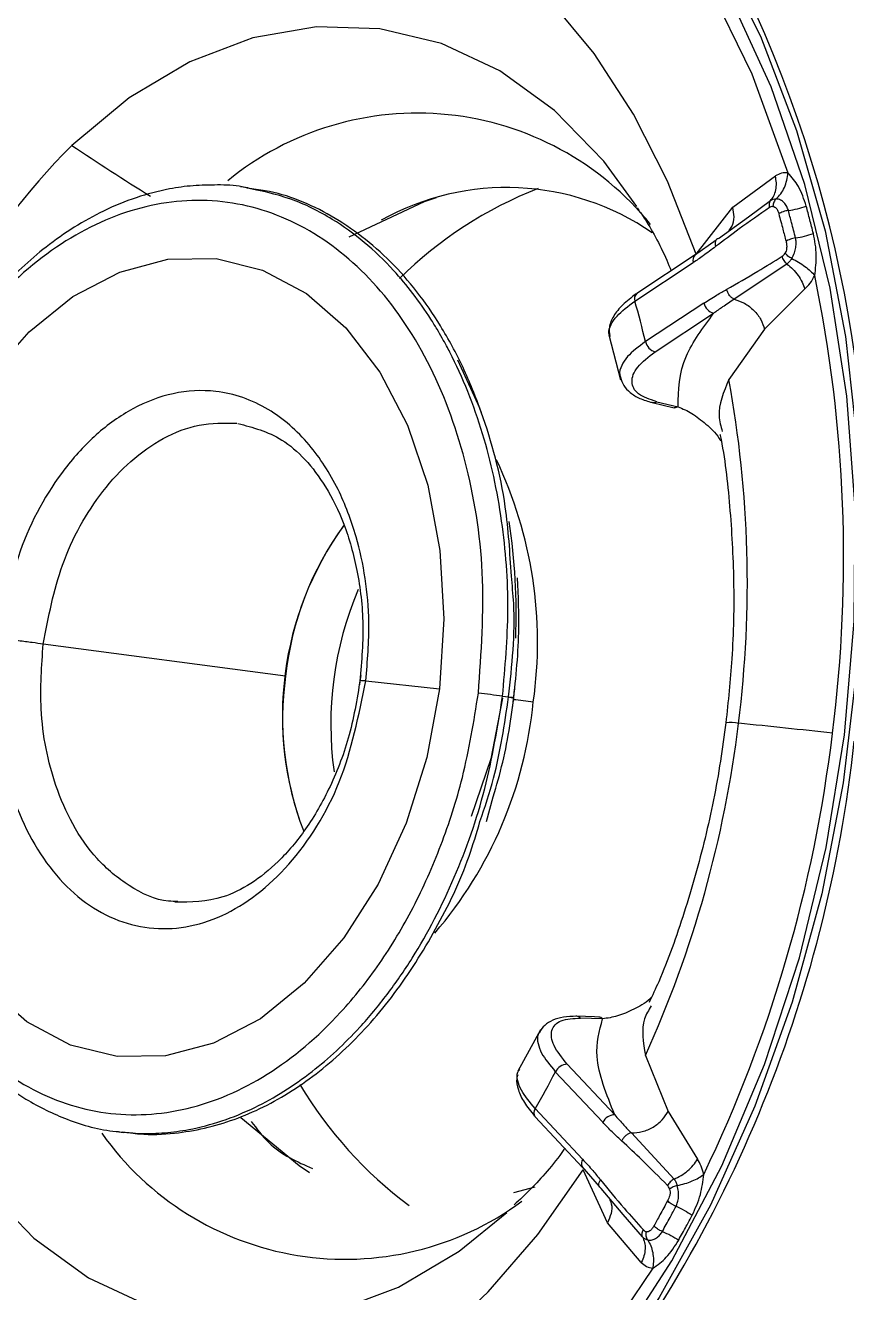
# Model space of a CAD drawing. Extents: x 525 to 613, y 487 to 635.
# Drawn here: x 596.939 to 597.876, y 562.766 to 564.213 of the extents above; entities that cross this region are included whole.
import ezdxf

# ---------------------------------------------------------------- set-up
doc = ezdxf.new("R2010")
doc.units = 0
doc.header["$MEASUREMENT"] = 0
doc.layers.add('1', color=4, linetype='Continuous')
doc.layers.add('STD TEST', color=3, linetype='Continuous')

# ---------------------------------------------------------------- blocks, each defined once
blk = doc.blocks.new('2023 VANGUARD')
at = {"layer": '1', "color": 3, "linetype": 'Continuous', "lineweight": 25}
for p, q in [((28.7865, -28.6863), (28.8351, -28.6505)), ((28.2333, -28.6639), (28.2244, -28.6628)), ((28.8042, -28.6971), (28.8294, -28.6787)), ((28.7446, -28.7397), (28.7865, -28.6863)), ((28.7701, -28.722), (28.8042, -28.6971)), ((28.7673, -28.7237), (28.7427, -28.7412)), ((28.7435, -28.7406), (28.6768, -28.7846)), ((28.6747, -28.7933), (28.7414, -28.7494)), ((28.8483, -28.7511), (28.7881, -28.7913)), ((28.8687, -28.7794), (28.8228, -28.8254)), ((28.7535, -28.7956), (28.6868, -28.8395)), ((28.6978, -28.8512), (28.7646, -28.8073)), ((28.8228, -28.8254), (28.7819, -28.8829)), ((28.645, -28.8317), (28.6584, -28.8834)), ((28.6943, -28.9091), (28.7194, -28.915)), ((28.695, -28.9093), (28.6943, -28.9091)), ((28.6996, -28.9082), (28.7241, -28.9139)), ((28.2761, -29.2213), (27.9994, -29.1848)), ((28.3677, -29.2267), (28.4517, -29.2358)), ((28.5237, -29.2443), (28.5305, -29.2452)), ((28.5053, -29.3874), (28.513, -29.3593)), ((28.6285, -29.6103), (28.6081, -29.6096)), ((28.6086, -29.6097), (28.6081, -29.6096)), ((28.6338, -29.6105), (28.6285, -29.6103)), ((28.5668, -29.625), (28.5411, -29.6724)), ((28.6379, -29.6126), (28.6127, -29.6117)), ((28.6867, -29.6543), (28.7126, -29.7183)), ((28.6517, -29.7221), (28.5975, -29.6643)), ((28.5839, -29.6729), (28.6381, -29.7307)), ((28.5609, -29.7243), (28.615, -29.7821)), ((28.6151, -29.7729), (28.561, -29.7151)), ((28.7126, -29.7183), (28.7461, -29.7729)), ((28.0825, -29.7412), (28.0914, -29.7424)), ((28.6707, -29.7429), (28.7194, -29.7955)), ((28.6143, -29.7812), (28.6341, -29.8038)), ((28.6435, -29.8453), (28.6156, -29.7851)), ((28.5365, -29.811), (28.5609, -29.8042)), ((28.6615, -29.8358), (28.6363, -29.8062)), ((28.6834, -29.8616), (28.6615, -29.8358)), ((28.682, -29.8906), (28.6435, -29.8453))]:
    blk.add_line(p, q, dxfattribs=at)
at = {"layer": '1', "color": 3, "linetype": 'Continuous', "lineweight": 25, "flags": 128}
for points in [[(28.7682, -28.3913), (28.8179, -28.4908), (28.8592, -28.5986), (28.8918, -28.7133), (28.9151, -28.8337), (28.9289, -28.9584), (28.9331, -29.0858), (28.9276, -29.2146), (28.9125, -29.3431), (28.8879, -29.4698), (28.8542, -29.5934), (28.8117, -29.7123), (28.761, -29.8252), (28.7025, -29.9307), (28.6371, -30.0275), (28.5655, -30.1146), (28.4885, -30.191), (28.407, -30.2556), (28.322, -30.3079), (28.2345, -30.3471), (28.1455, -30.3728), (28.056, -30.3847), (27.9906, -30.3846)], [(27.9799, -30.3524), (28.0695, -30.3553), (28.1597, -30.3436), (28.2494, -30.3175), (28.3376, -30.2773), (28.423, -30.2236), (28.5046, -30.157), (28.5815, -30.0783), (28.6526, -29.9885), (28.717, -29.8888), (28.7739, -29.7804), (28.8226, -29.6646), (28.8626, -29.543), (28.8932, -29.4171), (28.9141, -29.2884), (28.9251, -29.1586), (28.926, -29.0292), (28.9168, -28.902), (28.8975, -28.7785), (28.8686, -28.6603), (28.8302, -28.5488), (28.783, -28.4455)], [(28.3034, -28.0643), (28.3921, -28.09), (28.4771, -28.1306), (28.5572, -28.1858), (28.6313, -28.2548), (28.6984, -28.3366), (28.7577, -28.4301), (28.8082, -28.534), (28.8494, -28.6469)], [(28.7446, -28.7397), (28.7121, -28.6566), (28.6732, -28.58), (28.6282, -28.5109), (28.5778, -28.4499), (28.5225, -28.398), (28.4629, -28.3557), (28.3999, -28.3234), (28.334, -28.3017)], [(28.677, -28.6854), (28.6392, -28.6338), (28.5829, -28.5758), (28.5207, -28.5306), (28.4538, -28.4993), (28.3836, -28.4824), (28.3114, -28.4802), (28.2387, -28.4929), (28.1669, -28.5201), (28.0975, -28.5612), (28.0319, -28.6156)], [(28.4477, -28.6753), (28.4342, -28.6802), (28.3483, -28.7202)], [(27.8287, -29.1647), (27.8433, -29.0861), (27.8668, -29.0111), (27.8986, -28.9417), (27.9378, -28.8803), (27.9832, -28.8285), (28.0333, -28.7881), (28.0867, -28.7602), (28.1416, -28.7456), (28.1966, -28.7449), (28.2498, -28.758), (28.2997, -28.7845), (28.3448, -28.8237), (28.3836, -28.8743), (28.4151, -28.9348), (28.4382, -29.0034), (28.4522, -29.0779), (28.4568, -29.1562), (28.4517, -29.2358)], [(28.4996, -28.9209), (28.4976, -28.9157), (28.4728, -28.8609)], [(28.6943, -28.9091), (28.6939, -28.909), (28.6936, -28.9089)], [(27.7799, -29.1616), (27.7721, -29.2663), (27.7746, -29.37), (27.7874, -29.4708), (27.8101, -29.5665), (27.8423, -29.6553), (27.8834, -29.7353), (27.9326, -29.805), (27.9888, -29.863), (28.051, -29.9081), (28.1179, -29.9395), (28.1881, -29.9564), (28.2603, -29.9585), (28.333, -29.9459), (28.4048, -29.9187), (28.4742, -29.8776), (28.5285, -29.8338)], [(28.4517, -29.2358), (28.4372, -29.3144), (28.4137, -29.3894), (28.3818, -29.4587), (28.3426, -29.5202), (28.2973, -29.5719), (28.2472, -29.6124), (28.1938, -29.6403), (28.1388, -29.6549), (28.0839, -29.6556), (28.0306, -29.6425), (27.9807, -29.616), (27.9357, -29.5768), (27.8968, -29.5262), (27.8654, -29.4657), (27.8423, -29.3971), (27.8282, -29.3225), (27.8237, -29.2443), (27.8287, -29.1647)], [(28.5236, -29.2464), (28.5102, -29.316), (28.4879, -29.3817)], [(28.6081, -29.6096), (28.6074, -29.6096), (28.6073, -29.6096)], [(28.225, -29.7253), (28.2916, -29.7799), (28.3033, -29.788)], [(28.6144, -29.7813), (28.6145, -29.7814), (28.615, -29.7821)], [(28.1098, -30.1184), (28.1791, -30.1121), (28.2483, -30.095), (28.3165, -30.0673), (28.3829, -30.0293), (28.4468, -29.9814), (28.5073, -29.9243), (28.5638, -29.8586), (28.6156, -29.7851)], [(28.6951, -29.8973), (28.6276, -29.9978), (28.5531, -30.0874), (28.4728, -30.165), (28.3876, -30.2293), (28.2988, -30.2797), (28.2075, -30.3153), (28.115, -30.3357), (28.0225, -30.3406)]]:
    blk.add_lwpolyline(points, dxfattribs=at)
at = {"layer": '1', "color": 3, "linetype": 'Continuous', "lineweight": 25}
for centre, radius, start, end in [((27.4865, -29.0611), 1.454, 355.648, 28.3329), ((28.4265, -28.9211), 0.3423, 38.9754, 129.2441), ((28.6382, -29.2161), 0.8534, 135.2757, 164.8955), ((29.6962, -26.1341), 2.9879, 236.1509, 238.1997), ((28.5285, -28.9566), 0.2929, 55.4742, 119.2743), ((28.7322, -29.0964), 0.463, 111.2622, 134.7566), ((28.7486, -28.7464), 0.00773, 131.4569, 202.3657), ((27.3268, -29.0862), 1.5862, 352.7384, 11.7133), ((28.6819, -28.7904), 0.00773, 131.4571, 202.3657), ((27.681, -29.0771), 1.0334, 13.2883, 15.9363), ((28.769, -28.792), 0.0159, 193.0102, 253.8443), ((28.7023, -28.836), 0.0159, 193.0101, 253.8441), ((27.526, -29.1148), 1.2771, 352.7788, 10.4614), ((28.6957, -28.902), 0.00728, 264.1857, 301.606), ((28.0788, -29.1825), 0.4848, 351.9056, 25.4064), ((27.812, -29.1519), 0.7272, 357.938, 8.4694), ((28.6442, -29.2665), 0.3718, 144.4475, 200.6731), ((28.6281, -29.2585), 0.354, 143.8164, 173.9663), ((28.7202, -29.2765), 0.3926, 156.9356, 187.9005), ((28.6239, -29.2706), 0.3513, 171.9426, 201.1847), ((28.283, -31.0796), 1.851, 82.529, 83.3913), ((29.6796, -20.0678), 9.2511, 262.89784, 263.04089), ((28.0864, -29.2055), 0.4745, 319.3376, 354.5287), ((27.5149, -29.1213), 1.2873, 335.5385, 353.127), ((28.7829, -29.3307), 0.0563, 79.6877, 94.4353), ((28.285, -34.5586), 5.3077, 83.3426, 84.5076), ((27.3119, -29.0963), 1.5997, 334.2968, 353.1639), ((27.4033, -29.1326), 1.5305, 320.8763, 353.8786), ((28.6077, -29.6168), 0.00717, 44.8981, 82.7241), ((28.5979, -29.68), 0.0156, 91.3946, 153.2787), ((27.648, -29.1912), 1.0527, 330.1487, 332.7644), ((28.7007, -29.4442), 0.4753, 210.788, 233.3636), ((28.5674, -29.7198), 0.0079, 143.8839, 215.0433), ((28.652, -29.7377), 0.0156, 91.3936, 153.2788), ((28.3441, -29.5465), 0.3405, 215.298, 306.3227), ((28.6222, -29.7777), 0.00854, 145.6918, 204.6861)]:
    blk.add_arc(centre, radius, start, end, dxfattribs=at)
for points, knots in [([(29.2651, -25.034), (29.2634, -25.0344), (29.2601, -25.035), (29.2535, -25.0364), (29.2419, -25.0387), (29.2187, -25.0435), (29.1723, -25.0536), (29.0797, -25.0755), (28.9475, -25.112), (28.7895, -25.1646), (28.6323, -25.2265), (28.4761, -25.2984), (28.3215, -25.381), (28.1691, -25.475), (28.0197, -25.581), (27.874, -25.6992), (27.7323, -25.8294), (27.5953, -25.9716), (27.4445, -26.1478), (27.3204, -26.3156), (27.2038, -26.4941), (27.1098, -26.6538), (27.0175, -26.8328), (26.9545, -26.9683), (26.8941, -27.1061), (26.8296, -27.2657), (26.7657, -27.4465), (26.7189, -27.5934), (26.6746, -27.7416), (26.6243, -27.929), (26.5718, -28.1566), (26.5269, -28.3861), (26.4941, -28.589), (26.4627, -28.8203), (26.4299, -29.129), (26.4051, -29.5422), (26.4007, -29.9248), (26.4061, -30.1909), (26.4107, -30.3235), (26.4137, -30.3944), (26.4155, -30.4322), (26.4164, -30.4511), (26.4166, -30.4558)], [0, 0, 0, 0, 0.000977, 0.001953, 0.003907, 0.007814, 0.015629, 0.031258, 0.062513, 0.093762, 0.125011, 0.156269, 0.187524, 0.218768, 0.25001, 0.281264, 0.312516, 0.34376, 0.375006, 0.41992, 0.437499, 0.468741, 0.499989, 0.522868, 0.531244, 0.562493, 0.593738, 0.609382, 0.624994, 0.656242, 0.687489, 0.718742, 0.749996, 0.769941, 0.812488, 0.874993, 0.937488, 0.968743, 0.984372, 0.992186, 0.998046, 1, 1, 1, 1]), ([(27.0201, -30.316), (27.0049, -30.1812), (26.9913, -30.046), (26.9742, -29.8422), (26.969, -29.774), (26.9599, -29.6374), (26.956, -29.5688), (26.94, -29.2253), (26.9387, -28.9498), (26.9629, -28.5354), (26.9754, -28.397), (27.0111, -28.1197), (27.0345, -27.9803), (27.0927, -27.708), (27.1276, -27.5743), (27.1902, -27.3779), (27.2128, -27.3132), (27.2614, -27.1852), (27.2873, -27.1226), (27.3694, -26.9401), (27.43, -26.8249), (27.5296, -26.6616), (27.5642, -26.6088), (27.6364, -26.5062), (27.6741, -26.4563), (27.8673, -26.2177), (28.0363, -26.0617), (28.2621, -25.9021), (28.3079, -25.8721), (28.3999, -25.816), (28.446, -25.79), (28.5851, -25.7173), (28.6787, -25.6761), (28.9615, -25.5708), (29.1528, -25.5246), (29.3462, -25.4953)], [0, 0, 0, 0, 0.0625, 0.0625, 0.09375, 0.09375, 0.125, 0.125, 0.25, 0.25, 0.3125, 0.3125, 0.375, 0.375, 0.4375, 0.4375, 0.46875, 0.46875, 0.5, 0.5, 0.5625, 0.5625, 0.59375, 0.59375, 0.625, 0.625, 0.75, 0.75, 0.78125, 0.78125, 0.8125, 0.8125, 0.875, 0.875, 1, 1, 1, 1]), ([(28.8294, -28.6787), (28.8308, -28.677), (28.8336, -28.6735), (28.8358, -28.6665), (28.8365, -28.6587), (28.8356, -28.6532), (28.8351, -28.6505)], [0, 0, 0, 0, 0.249775, 0.504218, 0.756467, 1, 1, 1, 1]), ([(28.8494, -28.6469), (28.8469, -28.6469), (28.842, -28.6468), (28.8374, -28.6493), (28.8351, -28.6505)], [0, 0, 0, 0, 0.504199, 1, 1, 1, 1]), ([(28.8359, -28.6767), (28.8377, -28.6748), (28.8414, -28.6711), (28.8455, -28.6638), (28.8484, -28.6556), (28.8491, -28.6498), (28.8494, -28.6469)], [0, 0, 0, 0, 0.2496757, 0.503855, 0.7560327, 1, 1, 1, 1]), ([(28.8703, -28.6849), (28.8677, -28.6771), (28.8628, -28.6622), (28.8537, -28.6518), (28.8494, -28.6469)], [0, 0, 0, 0, 0.529731, 1, 1, 1, 1]), ([(28.2294, -28.6638), (28.2284, -28.6635), (28.2183, -28.6609), (28.1985, -28.6607), (28.1708, -28.6611), (28.1271, -28.6672), (28.0698, -28.6862), (28.0041, -28.7276), (27.954, -28.7738), (27.9168, -28.819), (27.889, -28.8574), (27.8748, -28.8864), (27.8683, -28.8995)], [0, 0, 0, 0, 0.0074457, 0.0784735, 0.1475217, 0.2145903, 0.4036282, 0.5749213, 0.7284538, 0.8250023, 0.9209157, 1, 1, 1, 1]), ([(28.5237, -29.2443), (28.5266, -29.2114), (28.5325, -29.144), (28.5246, -29.042), (28.503, -28.9417), (28.4772, -28.8777), (28.4594, -28.8438), (28.4545, -28.835), (28.4486, -28.8248), (28.4315, -28.7971), (28.3947, -28.7489), (28.3399, -28.7037), (28.2816, -28.6744), (28.2471, -28.6674), (28.2294, -28.6638)], [0, 0, 0, 0, 0.117681, 0.241045, 0.37009, 0.504813, 0.516353, 0.530528, 0.547339, 0.566785, 0.670822, 0.816835, 0.905743, 1, 1, 1, 1]), ([(28.5337, -29.1072), (28.5321, -29.0806), (28.5281, -29.0149), (28.5063, -28.9354), (28.4791, -28.8681), (28.4464, -28.8077), (28.3977, -28.7449), (28.3294, -28.693), (28.2723, -28.6692), (28.2391, -28.6654), (28.2322, -28.6646)], [0, 0, 0, 0, 0.115021, 0.284449, 0.372641, 0.463066, 0.627628, 0.792191, 0.956754, 1, 1, 1, 1]), ([(28.4961, -29.2409), (28.4993, -29.1947), (28.5058, -29.1033), (28.4841, -28.9728), (28.4415, -28.8588), (28.3784, -28.7674), (28.2997, -28.7047), (28.2104, -28.6749), (28.1164, -28.6799), (28.0241, -28.7194), (27.9506, -28.7814), (27.8963, -28.8496), (27.8577, -28.9139), (27.8258, -28.9856), (27.7992, -29.0676), (27.7896, -29.1272), (27.7843, -29.1596)], [0, 0, 0, 0, 0.084322, 0.166561, 0.248777, 0.33096, 0.413113, 0.495267, 0.577423, 0.659581, 0.741762, 0.791173, 0.840598, 0.890044, 0.940333, 1, 1, 1, 1]), ([(28.8294, -28.6787), (28.8291, -28.6791), (28.8284, -28.6801), (28.8279, -28.682), (28.8279, -28.6842), (28.8282, -28.6858), (28.8284, -28.6866)], [0, 0, 0, 0, 0.246698, 0.5, 0.753302, 1, 1, 1, 1]), ([(28.8294, -28.6787), (28.8305, -28.6781), (28.8326, -28.6769), (28.8348, -28.6767), (28.8359, -28.6767)], [0, 0, 0, 0, 0.505655, 1, 1, 1, 1]), ([(28.8359, -28.6767), (28.8354, -28.6772), (28.8345, -28.6782), (28.8334, -28.6804), (28.8326, -28.6827), (28.8324, -28.6844), (28.8323, -28.6853)], [0, 0, 0, 0, 0.247007, 0.5, 0.752993, 1, 1, 1, 1]), ([(28.8499, -28.6899), (28.8494, -28.6884), (28.8482, -28.6851), (28.8451, -28.6808), (28.8408, -28.6774), (28.8376, -28.6769), (28.8359, -28.6767)], [0, 0, 0, 0, 0.210352, 0.445074, 0.702847, 1, 1, 1, 1]), ([(28.8499, -28.6899), (28.8534, -28.6894), (28.8603, -28.6882), (28.867, -28.686), (28.8703, -28.6849)], [0, 0, 0, 0, 0.502808, 1, 1, 1, 1]), ([(28.8785, -28.7161), (28.8771, -28.7109), (28.8744, -28.7005), (28.8717, -28.6901), (28.8703, -28.6849)], [0, 0, 0, 0, 0.499884, 1, 1, 1, 1]), ([(28.6773, -28.6868), (28.6798, -28.6905), (28.691, -28.7065), (28.7047, -28.731), (28.7144, -28.7547), (28.716, -28.7587)], [0, 0, 0, 0, 0.1993089, 0.864686, 1, 1, 1, 1]), ([(28.8284, -28.6866), (28.8168, -28.6946), (28.7962, -28.709), (28.7758, -28.7244), (28.7668, -28.7311)], [0, 0, 0, 0, 0.559998, 1, 1, 1, 1]), ([(28.7823, -28.7126), (28.7834, -28.7112), (28.7868, -28.707), (28.7886, -28.6977), (28.7872, -28.69), (28.7865, -28.6863)], [0, 0, 0, 0, 0.212201, 0.621154, 1, 1, 1, 1]), ([(28.8323, -28.6853), (28.8315, -28.6853), (28.8302, -28.6855), (28.8289, -28.6862), (28.8284, -28.6866)], [0, 0, 0, 0, 0.562739, 1, 1, 1, 1]), ([(28.8323, -28.6853), (28.8331, -28.6854), (28.8347, -28.6858), (28.8373, -28.6887), (28.8383, -28.6918), (28.839, -28.6938)], [0, 0, 0, 0, 0.24307, 0.51589, 1, 1, 1, 1]), ([(28.8499, -28.6899), (28.8489, -28.6901), (28.8469, -28.6904), (28.8439, -28.6913), (28.8412, -28.6925), (28.8397, -28.6933), (28.839, -28.6938)], [0, 0, 0, 0, 0.245697, 0.5, 0.754303, 1, 1, 1, 1]), ([(28.839, -28.6938), (28.8405, -28.6996), (28.8433, -28.71), (28.846, -28.7205), (28.8472, -28.7251)], [0, 0, 0, 0, 0.56, 1, 1, 1, 1]), ([(28.8581, -28.7213), (28.8565, -28.7154), (28.8538, -28.705), (28.8511, -28.6945), (28.8499, -28.6899)], [0, 0, 0, 0, 0.559999, 1, 1, 1, 1]), ([(28.7701, -28.722), (28.7693, -28.7223), (28.7678, -28.7228), (28.7665, -28.725), (28.766, -28.7278), (28.7666, -28.73), (28.7668, -28.7311)], [0, 0, 0, 0, 0.243098, 0.5, 0.756902, 1, 1, 1, 1]), ([(28.8472, -28.7251), (28.8475, -28.7265), (28.848, -28.7292), (28.848, -28.7331), (28.8474, -28.7363), (28.8466, -28.7379), (28.8462, -28.7387)], [0, 0, 0, 0, 0.316144, 0.604812, 0.810522, 1, 1, 1, 1]), ([(28.8581, -28.7213), (28.8571, -28.7215), (28.8551, -28.7218), (28.8521, -28.7227), (28.8493, -28.7238), (28.8479, -28.7247), (28.8472, -28.7251)], [0, 0, 0, 0, 0.245697, 0.5, 0.754303, 1, 1, 1, 1]), ([(28.8537, -28.7448), (28.8548, -28.7427), (28.8568, -28.7387), (28.8585, -28.7322), (28.859, -28.7264), (28.8584, -28.7229), (28.8581, -28.7213)], [0, 0, 0, 0, 0.296548, 0.554251, 0.789189, 1, 1, 1, 1]), ([(28.8581, -28.7213), (28.8615, -28.7207), (28.8684, -28.7195), (28.8751, -28.7173), (28.8785, -28.7161)], [0, 0, 0, 0, 0.502803, 1, 1, 1, 1]), ([(28.88, -28.7642), (28.881, -28.7564), (28.883, -28.7397), (28.88, -28.7243), (28.8785, -28.7161)], [0, 0, 0, 0, 0.470057, 1, 1, 1, 1]), ([(28.7668, -28.7311), (28.7621, -28.7347), (28.7538, -28.741), (28.7452, -28.7468), (28.7414, -28.7494)], [0, 0, 0, 0, 0.559985, 1, 1, 1, 1]), ([(28.7795, -28.7799), (28.7914, -28.7731), (28.8126, -28.761), (28.8336, -28.7479), (28.8429, -28.7421)], [0, 0, 0, 0, 0.559997, 1, 1, 1, 1]), ([(28.8429, -28.7421), (28.8436, -28.7416), (28.8448, -28.7407), (28.8458, -28.7393), (28.8462, -28.7387)], [0, 0, 0, 0, 0.557135, 1, 1, 1, 1]), ([(28.8483, -28.7511), (28.8477, -28.7505), (28.8464, -28.7493), (28.8449, -28.747), (28.8436, -28.7446), (28.8431, -28.7429), (28.8429, -28.7421)], [0, 0, 0, 0, 0.2466976, 0.5, 0.7533024, 1, 1, 1, 1]), ([(28.8537, -28.7448), (28.8529, -28.7443), (28.8515, -28.7435), (28.8494, -28.7419), (28.8476, -28.7403), (28.8467, -28.7392), (28.8462, -28.7387)], [0, 0, 0, 0, 0.247007, 0.5, 0.752993, 1, 1, 1, 1]), ([(28.8537, -28.7448), (28.8529, -28.746), (28.8513, -28.7485), (28.8493, -28.7502), (28.8483, -28.7511)], [0, 0, 0, 0, 0.496987, 1, 1, 1, 1]), ([(28.8483, -28.7511), (28.8506, -28.7529), (28.8553, -28.7567), (28.8612, -28.7638), (28.8659, -28.7715), (28.8678, -28.7768), (28.8687, -28.7794)], [0, 0, 0, 0, 0.249775, 0.504218, 0.756467, 1, 1, 1, 1]), ([(28.8537, -28.7448), (28.8563, -28.7461), (28.8616, -28.7488), (28.8689, -28.7538), (28.8753, -28.759), (28.8785, -28.7625), (28.88, -28.7642)], [0, 0, 0, 0, 0.249676, 0.503855, 0.756033, 1, 1, 1, 1]), ([(28.8687, -28.7794), (28.8708, -28.7774), (28.875, -28.7732), (28.8783, -28.7672), (28.88, -28.7642)], [0, 0, 0, 0, 0.495801, 1, 1, 1, 1]), ([(28.676, -28.7852), (28.6706, -28.7893), (28.6599, -28.7974), (28.6498, -28.8104), (28.6446, -28.8226), (28.6456, -28.8295), (28.646, -28.8327)], [0, 0, 0, 0, 0.260374, 0.519333, 0.77901, 1, 1, 1, 1]), ([(28.7535, -28.7956), (28.7583, -28.7925), (28.7669, -28.787), (28.7757, -28.7821), (28.7795, -28.7799)], [0, 0, 0, 0, 0.559985, 1, 1, 1, 1]), ([(28.7881, -28.7913), (28.7872, -28.7908), (28.7852, -28.7897), (28.7826, -28.7869), (28.7805, -28.7835), (28.7799, -28.7811), (28.7795, -28.7799)], [0, 0, 0, 0, 0.243098, 0.5, 0.756902, 1, 1, 1, 1]), ([(28.6466, -28.834), (28.6459, -28.8328), (28.644, -28.8287), (28.6469, -28.8206), (28.6549, -28.8082), (28.6671, -28.7991), (28.6747, -28.7933)], [0, 0, 0, 0, 0.116729, 0.37277, 0.60557, 1, 1, 1, 1]), ([(28.7881, -28.7913), (28.7837, -28.7942), (28.7757, -28.7993), (28.768, -28.8048), (28.7646, -28.8073)], [0, 0, 0, 0, 0.561456, 1, 1, 1, 1]), ([(28.7881, -28.7913), (28.7921, -28.7926), (28.8001, -28.7952), (28.8108, -28.8036), (28.819, -28.814), (28.8215, -28.8217), (28.8228, -28.8254)], [0, 0, 0, 0, 0.250711, 0.510511, 0.764609, 1, 1, 1, 1]), ([(28.7241, -28.9139), (28.7245, -28.895), (28.7251, -28.8611), (28.7525, -28.8237), (28.7646, -28.8073)], [0, 0, 0, 0, 0.559798, 1, 1, 1, 1]), ([(28.6868, -28.8395), (28.6791, -28.8453), (28.6669, -28.8544), (28.6591, -28.8671), (28.6562, -28.8753), (28.6581, -28.8794), (28.6586, -28.8805)], [0, 0, 0, 0, 0.403364, 0.641252, 0.902784, 1, 1, 1, 1]), ([(28.6996, -28.9082), (28.6918, -28.9056), (28.6762, -28.9003), (28.6693, -28.8858), (28.6753, -28.8687), (28.6903, -28.857), (28.6978, -28.8512)], [0, 0, 0, 0, 0.249698, 0.500187, 0.750582, 1, 1, 1, 1]), ([(28.6581, -28.8805), (28.6592, -28.8836), (28.6613, -28.8899), (28.669, -28.898), (28.6798, -28.9048), (28.6895, -28.9077), (28.6944, -28.9091)], [0, 0, 0, 0, 0.248337, 0.497634, 0.747971, 1, 1, 1, 1]), ([(28.7819, -28.8829), (28.776, -28.8972), (28.7673, -28.9181), (28.7728, -28.9363), (28.7745, -28.942)], [0, 0, 0, 0, 0.6835713, 1, 1, 1, 1]), ([(28.3677, -29.2267), (28.3695, -29.2043), (28.374, -29.1478), (28.3619, -29.0719), (28.3363, -29.0045), (28.303, -28.9531), (28.2558, -28.9122), (28.2016, -28.8935), (28.1483, -28.8963), (28.1018, -28.9138), (28.0598, -28.9436), (28.0132, -28.9944), (27.9692, -29.0727), (27.9554, -29.1445), (27.9489, -29.1785)], [0, 0, 0, 0, 0.06946, 0.175709, 0.242892, 0.319309, 0.40495, 0.499799, 0.573044, 0.643265, 0.710458, 0.774619, 0.893317, 1, 1, 1, 1]), ([(28.7241, -28.9139), (28.7293, -28.9162), (28.7398, -28.9207), (28.7556, -28.9332), (28.7672, -28.9438), (28.772, -28.9518), (28.7725, -28.9527)], [0, 0, 0, 0, 0.322768, 0.646524, 0.963273, 1, 1, 1, 1]), ([(27.9994, -29.1848), (28.0053, -29.1541), (28.0178, -29.0894), (28.0576, -29.0193), (28.0993, -28.9742), (28.1366, -28.9481), (28.1779, -28.932), (28.206, -28.9326), (28.2203, -28.9328)], [0, 0, 0, 0, 0.2164694, 0.4548209, 0.5828229, 0.7163551, 0.855415, 1, 1, 1, 1]), ([(28.2216, -28.933), (28.2386, -28.9375), (28.2753, -28.9472), (28.3169, -28.9927), (28.344, -29.0476), (28.359, -29.1011), (28.3665, -29.1638), (28.3625, -29.2085), (28.3605, -29.2315)], [0, 0, 0, 0, 0.199365, 0.430856, 0.560439, 0.698348, 0.844608, 1, 1, 1, 1]), ([(28.7718, -28.9453), (28.7719, -28.9457), (28.7774, -28.9713), (28.7835, -29.0276), (28.7885, -29.1128), (28.7868, -29.1962), (28.7811, -29.2503), (28.7786, -29.2746)], [0, 0, 0, 0, 0.004827, 0.263285, 0.523777, 0.785913, 1, 1, 1, 1]), ([(28.5305, -29.2452), (28.5344, -29.2093), (28.5394, -29.1626), (28.5347, -29.1176), (28.5337, -29.1072)], [0, 0, 0, 0, 0.769145, 1, 1, 1, 1]), ([(28.5353, -29.2561), (28.5384, -29.2279), (28.5439, -29.1786), (28.5417, -29.13), (28.5408, -29.1093)], [0, 0, 0, 0, 0.573943, 1, 1, 1, 1]), ([(27.7843, -29.1596), (27.7811, -29.2058), (27.7746, -29.2971), (27.7963, -29.4276), (27.8389, -29.5417), (27.902, -29.6331), (27.9807, -29.6958), (28.07, -29.7256), (28.164, -29.7206), (28.2563, -29.6811), (28.3298, -29.6191), (28.3841, -29.5509), (28.4227, -29.4865), (28.4546, -29.4149), (28.4812, -29.3328), (28.4908, -29.2732), (28.4961, -29.2409)], [0, 0, 0, 0, 0.084322, 0.166561, 0.248777, 0.33096, 0.413113, 0.495267, 0.577423, 0.659581, 0.741762, 0.791173, 0.840598, 0.890044, 0.940333, 1, 1, 1, 1]), ([(27.9488, -29.1787), (27.947, -29.2191), (27.9434, -29.3), (27.9793, -29.4075), (28.0401, -29.4835), (28.1195, -29.5167), (28.2047, -29.5022), (28.2824, -29.4421), (28.3434, -29.3457), (28.3596, -29.2663), (28.3677, -29.2267)], [0, 0, 0, 0, 0.125053, 0.250091, 0.375113, 0.500121, 0.625113, 0.750091, 0.875053, 1, 1, 1, 1]), ([(27.9994, -29.1848), (27.9953, -29.1843), (27.9871, -29.1831), (27.9723, -29.1813), (27.959, -29.1797), (27.9522, -29.1789), (27.9489, -29.1785)], [0, 0, 0, 0, 0.272218, 0.561877, 0.787753, 1, 1, 1, 1]), ([(28.1531, -29.4786), (28.1496, -29.4786), (28.1301, -29.4785), (28.0978, -29.463), (28.0607, -29.4326), (28.0326, -29.3926), (28.0083, -29.3367), (27.9937, -29.2658), (27.9976, -29.2097), (27.9994, -29.1848)], [0, 0, 0, 0, 0.035758, 0.196678, 0.346121, 0.484072, 0.610523, 0.828078, 1, 1, 1, 1]), ([(28.3618, -29.2207), (28.3582, -29.2435), (28.3511, -29.288), (28.3283, -29.3476), (28.3003, -29.3966), (28.2598, -29.4443), (28.2067, -29.4793), (28.1677, -29.4794), (28.1495, -29.4794)], [0, 0, 0, 0, 0.153485, 0.298417, 0.435563, 0.564914, 0.797489, 1, 1, 1, 1]), ([(28.3614, -29.2262), (28.3613, -29.2262), (28.3602, -29.226), (28.3622, -29.2262), (28.3659, -29.2265), (28.3677, -29.2267)], [0, 0, 0, 0, 0.050728, 0.540024, 1, 1, 1, 1]), ([(28.087, -29.7415), (28.0949, -29.7423), (28.1119, -29.7441), (28.1381, -29.743), (28.1818, -29.7372), (28.2391, -29.718), (28.3049, -29.6767), (28.3548, -29.6304), (28.3923, -29.5854), (28.4304, -29.5303), (28.4704, -29.4531), (28.5061, -29.3514), (28.5179, -29.2798), (28.5237, -29.2443)], [0, 0, 0, 0, 0.040732, 0.087912, 0.13374, 0.26291, 0.379955, 0.484864, 0.550835, 0.616372, 0.745977, 0.873853, 1, 1, 1, 1]), ([(28.4979, -29.3873), (28.5034, -29.371), (28.5188, -29.3253), (28.5259, -29.2765), (28.5305, -29.2452)], [0, 0, 0, 0, 0.358406, 1, 1, 1, 1]), ([(28.513, -29.3593), (28.5168, -29.3462), (28.5286, -29.3062), (28.5341, -29.2642), (28.5378, -29.236)], [0, 0, 0, 0, 0.328103, 1, 1, 1, 1]), ([(28.5305, -29.2452), (28.5319, -29.2454), (28.5349, -29.2458), (28.5368, -29.2461), (28.5365, -29.2461), (28.5344, -29.2459), (28.5334, -29.2458)], [0, 0, 0, 0, 0.242212, 0.500023, 0.757822, 1, 1, 1, 1]), ([(28.7786, -29.2746), (28.7766, -29.2892), (28.7706, -29.3336), (28.7558, -29.4069), (28.7318, -29.4913), (28.7097, -29.5542), (28.6946, -29.5861), (28.6909, -29.594)], [0, 0, 0, 0, 0.12909, 0.392025, 0.654327, 0.915178, 1, 1, 1, 1]), ([(28.0902, -29.7414), (28.0966, -29.7424), (28.116, -29.7455), (28.1587, -29.7435), (28.2176, -29.7304), (28.2839, -29.6973), (28.3456, -29.6486), (28.4012, -29.586), (28.4483, -29.5115), (28.481, -29.4443), (28.4939, -29.4007), (28.4979, -29.3873)], [0, 0, 0, 0, 0.039453, 0.121384, 0.260194, 0.398096, 0.535091, 0.671178, 0.806357, 0.940628, 1, 1, 1, 1]), ([(27.8029, -29.4359), (27.8045, -29.4438), (27.8132, -29.4867), (27.8317, -29.5265), (27.8495, -29.5604), (27.8544, -29.5692), (27.8603, -29.5794), (27.8774, -29.6071), (27.9142, -29.6552), (27.9689, -29.7009), (28.0283, -29.7294), (28.0649, -29.7399), (28.0855, -29.7414), (28.087, -29.7415)], [0, 0, 0, 0, 0.04514, 0.245205, 0.262341, 0.283391, 0.308355, 0.337234, 0.491728, 0.708558, 0.840587, 0.988232, 1, 1, 1, 1]), ([(28.6938, -29.588), (28.6932, -29.5885), (28.6867, -29.595), (28.673, -29.6022), (28.6547, -29.6102), (28.6435, -29.6118), (28.6379, -29.6126)], [0, 0, 0, 0, 0.030686, 0.349421, 0.675207, 1, 1, 1, 1]), ([(28.608, -29.6097), (28.6029, -29.6098), (28.5928, -29.6101), (28.5806, -29.6139), (28.5711, -29.6197), (28.5676, -29.6251), (28.5658, -29.6278)], [0, 0, 0, 0, 0.25149, 0.501717, 0.751228, 1, 1, 1, 1]), ([(28.6934, -29.5979), (28.6904, -29.6027), (28.6809, -29.618), (28.6843, -29.6395), (28.6867, -29.6543)], [0, 0, 0, 0, 0.308375, 1, 1, 1, 1]), ([(28.5975, -29.6643), (28.5916, -29.657), (28.5798, -29.6424), (28.5781, -29.6249), (28.5883, -29.6132), (28.6046, -29.6122), (28.6127, -29.6117)], [0, 0, 0, 0, 0.249643, 0.500118, 0.750531, 1, 1, 1, 1]), ([(28.6517, -29.7221), (28.6423, -29.6989), (28.6256, -29.6575), (28.6342, -29.6263), (28.6379, -29.6126)], [0, 0, 0, 0, 0.559798, 1, 1, 1, 1]), ([(28.5662, -29.6279), (28.5656, -29.6287), (28.5628, -29.632), (28.5637, -29.6403), (28.5682, -29.6541), (28.5779, -29.6657), (28.5839, -29.6729)], [0, 0, 0, 0, 0.088838, 0.352964, 0.593115, 1, 1, 1, 1]), ([(28.541, -29.6765), (28.5405, -29.6778), (28.5388, -29.6827), (28.5411, -29.6935), (28.5476, -29.7081), (28.556, -29.7184), (28.5603, -29.7235)], [0, 0, 0, 0, 0.116355, 0.411334, 0.705148, 1, 1, 1, 1]), ([(28.561, -29.7151), (28.5549, -29.7079), (28.5453, -29.6963), (28.5405, -29.6828), (28.5396, -29.6746), (28.5424, -29.6714), (28.5432, -29.6705)], [0, 0, 0, 0, 0.397388, 0.631751, 0.889408, 1, 1, 1, 1]), ([(28.6517, -29.7221), (28.6551, -29.7261), (28.6613, -29.7332), (28.6678, -29.7399), (28.6707, -29.7429)], [0, 0, 0, 0, 0.558531, 1, 1, 1, 1]), ([(28.6707, -29.7429), (28.6748, -29.7426), (28.6833, -29.7421), (28.6957, -29.7366), (28.7061, -29.7284), (28.7105, -29.7216), (28.7126, -29.7183)], [0, 0, 0, 0, 0.250711, 0.510511, 0.764609, 1, 1, 1, 1]), ([(28.2368, -29.7296), (28.2432, -29.7382), (28.2627, -29.7643), (28.289, -29.7757), (28.3067, -29.7834)], [0, 0, 0, 0, 0.328831, 1, 1, 1, 1]), ([(28.6596, -29.7518), (28.6555, -29.748), (28.6482, -29.7413), (28.6412, -29.7339), (28.6381, -29.7307)], [0, 0, 0, 0, 0.559985, 1, 1, 1, 1]), ([(28.6707, -29.7429), (28.6696, -29.7431), (28.6675, -29.7437), (28.6643, -29.7458), (28.6614, -29.7486), (28.6602, -29.7508), (28.6596, -29.7518)], [0, 0, 0, 0, 0.2430983, 0.4999999, 0.7569015, 1, 1, 1, 1]), ([(28.712, -29.8028), (28.7023, -29.7931), (28.6851, -29.7756), (28.6674, -29.7591), (28.6596, -29.7518)], [0, 0, 0, 0, 0.559998, 1, 1, 1, 1]), ([(28.5947, -29.7604), (28.5944, -29.7609), (28.5814, -29.7796), (28.5613, -29.802), (28.5432, -29.8191), (28.537, -29.8249)], [0, 0, 0, 0, 0.0167454, 0.6663378, 1, 1, 1, 1]), ([(28.6151, -29.7729), (28.619, -29.7772), (28.6259, -29.7847), (28.6325, -29.7928), (28.6354, -29.7964)], [0, 0, 0, 0, 0.559985, 1, 1, 1, 1]), ([(28.7194, -29.7955), (28.7221, -29.7942), (28.7275, -29.7917), (28.735, -29.7862), (28.7415, -29.7799), (28.7446, -29.7752), (28.7461, -29.7729)], [0, 0, 0, 0, 0.249775, 0.504218, 0.756467, 1, 1, 1, 1]), ([(28.7534, -29.7902), (28.7525, -29.7868), (28.7507, -29.7803), (28.7476, -29.7753), (28.7461, -29.7729)], [0, 0, 0, 0, 0.5041992, 1, 1, 1, 1]), ([(28.6363, -29.8062), (28.6356, -29.8057), (28.6343, -29.8048), (28.6335, -29.8023), (28.6338, -29.7994), (28.6348, -29.7974), (28.6354, -29.7964)], [0, 0, 0, 0, 0.243098, 0.5, 0.756902, 1, 1, 1, 1]), ([(28.6354, -29.7964), (28.6444, -29.8073), (28.6605, -29.8268), (28.6771, -29.8454), (28.6844, -29.8536)], [0, 0, 0, 0, 0.559997, 1, 1, 1, 1]), ([(28.7194, -29.7955), (28.7187, -29.7959), (28.7172, -29.7968), (28.7151, -29.7986), (28.7133, -29.8006), (28.7124, -29.8021), (28.712, -29.8028)], [0, 0, 0, 0, 0.246698, 0.5, 0.753302, 1, 1, 1, 1]), ([(28.7194, -29.7955), (28.7202, -29.7965), (28.7217, -29.7986), (28.7226, -29.8014), (28.7231, -29.8028)], [0, 0, 0, 0, 0.505655, 1, 1, 1, 1]), ([(28.7231, -29.8028), (28.726, -29.8021), (28.7318, -29.8008), (28.7401, -29.7978), (28.7476, -29.7942), (28.7515, -29.7915), (28.7534, -29.7902)], [0, 0, 0, 0, 0.249676, 0.503855, 0.756033, 1, 1, 1, 1]), ([(28.7402, -29.8367), (28.7437, -29.8291), (28.7503, -29.8147), (28.7524, -29.798), (28.7534, -29.7902)], [0, 0, 0, 0, 0.531998, 1, 1, 1, 1]), ([(28.7144, -29.8069), (28.714, -29.806), (28.7134, -29.8044), (28.7124, -29.8033), (28.712, -29.8028)], [0, 0, 0, 0, 0.5627389, 1, 1, 1, 1]), ([(28.7144, -29.8069), (28.7146, -29.808), (28.7151, -29.8103), (28.7144, -29.8152), (28.7129, -29.8183), (28.712, -29.8204)], [0, 0, 0, 0, 0.24307, 0.51589, 1, 1, 1, 1]), ([(28.7231, -29.8028), (28.7223, -29.803), (28.7206, -29.8035), (28.7183, -29.8045), (28.7161, -29.8057), (28.7149, -29.8065), (28.7144, -29.8069)], [0, 0, 0, 0, 0.247007, 0.5, 0.752993, 1, 1, 1, 1]), ([(28.7217, -29.8266), (28.7223, -29.8251), (28.7238, -29.8219), (28.7247, -29.8162), (28.7247, -29.8094), (28.7236, -29.8051), (28.7231, -29.8028)], [0, 0, 0, 0, 0.210352, 0.445074, 0.702847, 1, 1, 1, 1]), ([(28.6457, -29.8182), (28.6465, -29.82), (28.6488, -29.825), (28.6482, -29.8347), (28.645, -29.8418), (28.6435, -29.8453)], [0, 0, 0, 0, 0.221086, 0.625426, 1, 1, 1, 1]), ([(28.712, -29.8204), (28.7091, -29.8257), (28.7039, -29.8353), (28.6987, -29.8448), (28.6965, -29.849)], [0, 0, 0, 0, 0.56, 1, 1, 1, 1]), ([(28.7061, -29.8553), (28.709, -29.85), (28.7142, -29.8404), (28.7194, -29.8309), (28.7217, -29.8266)], [0, 0, 0, 0, 0.559999, 1, 1, 1, 1]), ([(28.7217, -29.8266), (28.7208, -29.8262), (28.7189, -29.8254), (28.7162, -29.8238), (28.7138, -29.8221), (28.7126, -29.8209), (28.712, -29.8204)], [0, 0, 0, 0, 0.245697, 0.5, 0.754303, 1, 1, 1, 1]), ([(28.7217, -29.8266), (28.7249, -29.8281), (28.7312, -29.831), (28.7372, -29.8348), (28.7402, -29.8367)], [0, 0, 0, 0, 0.502806, 1, 1, 1, 1]), ([(28.7247, -29.8651), (28.7276, -29.8598), (28.7328, -29.8504), (28.7379, -29.8409), (28.7402, -29.8367)], [0, 0, 0, 0, 0.5598445, 1, 1, 1, 1]), ([(28.6834, -29.8616), (28.6832, -29.8611), (28.6828, -29.86), (28.6828, -29.8579), (28.6833, -29.8558), (28.684, -29.8543), (28.6844, -29.8536)], [0, 0, 0, 0, 0.246698, 0.5, 0.753302, 1, 1, 1, 1]), ([(28.6844, -29.8536), (28.685, -29.8541), (28.686, -29.8551), (28.6873, -29.8555), (28.6878, -29.8557)], [0, 0, 0, 0, 0.557135, 1, 1, 1, 1]), ([(28.6893, -29.865), (28.6889, -29.8644), (28.6882, -29.8631), (28.6877, -29.8608), (28.6875, -29.8583), (28.6877, -29.8566), (28.6878, -29.8557)], [0, 0, 0, 0, 0.247007, 0.5, 0.752993, 1, 1, 1, 1]), ([(28.6965, -29.849), (28.6957, -29.8502), (28.6943, -29.8524), (28.692, -29.8547), (28.6898, -29.8559), (28.6885, -29.8558), (28.6878, -29.8557)], [0, 0, 0, 0, 0.316144, 0.604812, 0.810522, 1, 1, 1, 1]), ([(28.6893, -29.865), (28.691, -29.8651), (28.6942, -29.8654), (28.6992, -29.863), (28.7033, -29.8596), (28.7052, -29.8567), (28.7061, -29.8553)], [0, 0, 0, 0, 0.296548, 0.554251, 0.789189, 1, 1, 1, 1]), ([(28.7061, -29.8553), (28.7052, -29.8549), (28.7033, -29.8541), (28.7006, -29.8525), (28.6982, -29.8507), (28.697, -29.8496), (28.6965, -29.849)], [0, 0, 0, 0, 0.2456966, 0.5, 0.7543034, 1, 1, 1, 1]), ([(28.7061, -29.8553), (28.7093, -29.8567), (28.7157, -29.8595), (28.7217, -29.8633), (28.7247, -29.8651)], [0, 0, 0, 0, 0.5028031, 1, 1, 1, 1]), ([(28.6834, -29.8616), (28.6843, -29.8636), (28.6862, -29.8677), (28.6866, -29.8752), (28.6854, -29.8829), (28.6832, -29.8881), (28.682, -29.8906)], [0, 0, 0, 0, 0.249775, 0.504218, 0.756467, 1, 1, 1, 1]), ([(28.6893, -29.865), (28.6882, -29.8647), (28.6861, -29.8641), (28.6843, -29.8624), (28.6834, -29.8616)], [0, 0, 0, 0, 0.496987, 1, 1, 1, 1]), ([(28.6893, -29.865), (28.6905, -29.8672), (28.6931, -29.8715), (28.6952, -29.8793), (28.6962, -29.8877), (28.6956, -29.8933), (28.6953, -29.8961)], [0, 0, 0, 0, 0.2491465, 0.5028516, 0.7550798, 1, 1, 1, 1]), ([(28.6951, -29.8973), (28.7005, -29.8935), (28.7118, -29.8855), (28.7202, -29.8722), (28.7247, -29.8651)], [0, 0, 0, 0, 0.470056, 1, 1, 1, 1]), ([(28.682, -29.8906), (28.684, -29.8923), (28.6879, -29.8958), (28.6927, -29.8968), (28.6951, -29.8973)], [0, 0, 0, 0, 0.495801, 1, 1, 1, 1]), ([(28.6953, -29.8961), (28.6953, -29.8963), (28.6952, -29.8967), (28.6951, -29.8971), (28.6951, -29.8973)], [0, 0, 0, 0, 0.560973, 1, 1, 1, 1])]:
    blk.add_open_spline(points, degree=3, knots=knots, dxfattribs=at)
for points in [[(28.7241, -28.9139), (28.7234, -28.9143), (28.7219, -28.9151), (28.7203, -28.915), (28.7196, -28.915)], [(28.6379, -29.6126), (28.6373, -29.612), (28.636, -29.611), (28.6345, -29.6107), (28.6337, -29.6105)]]:
    blk.add_open_spline(points, degree=3, dxfattribs=at)
blk = doc.blocks.new('2026 Vanguard')
at = {"layer": 'STD TEST', "color": 1}
blk.add_blockref('2023 VANGUARD', (44.1613, 88.209), dxfattribs=at)

msp = doc.modelspace()

# ---------------------------------------------------------------- block references
at = {"layer": '1'}
msp.add_blockref('2026 Vanguard', (524.7985, 504.4821), dxfattribs=at)

doc.saveas('drawing.dxf')
